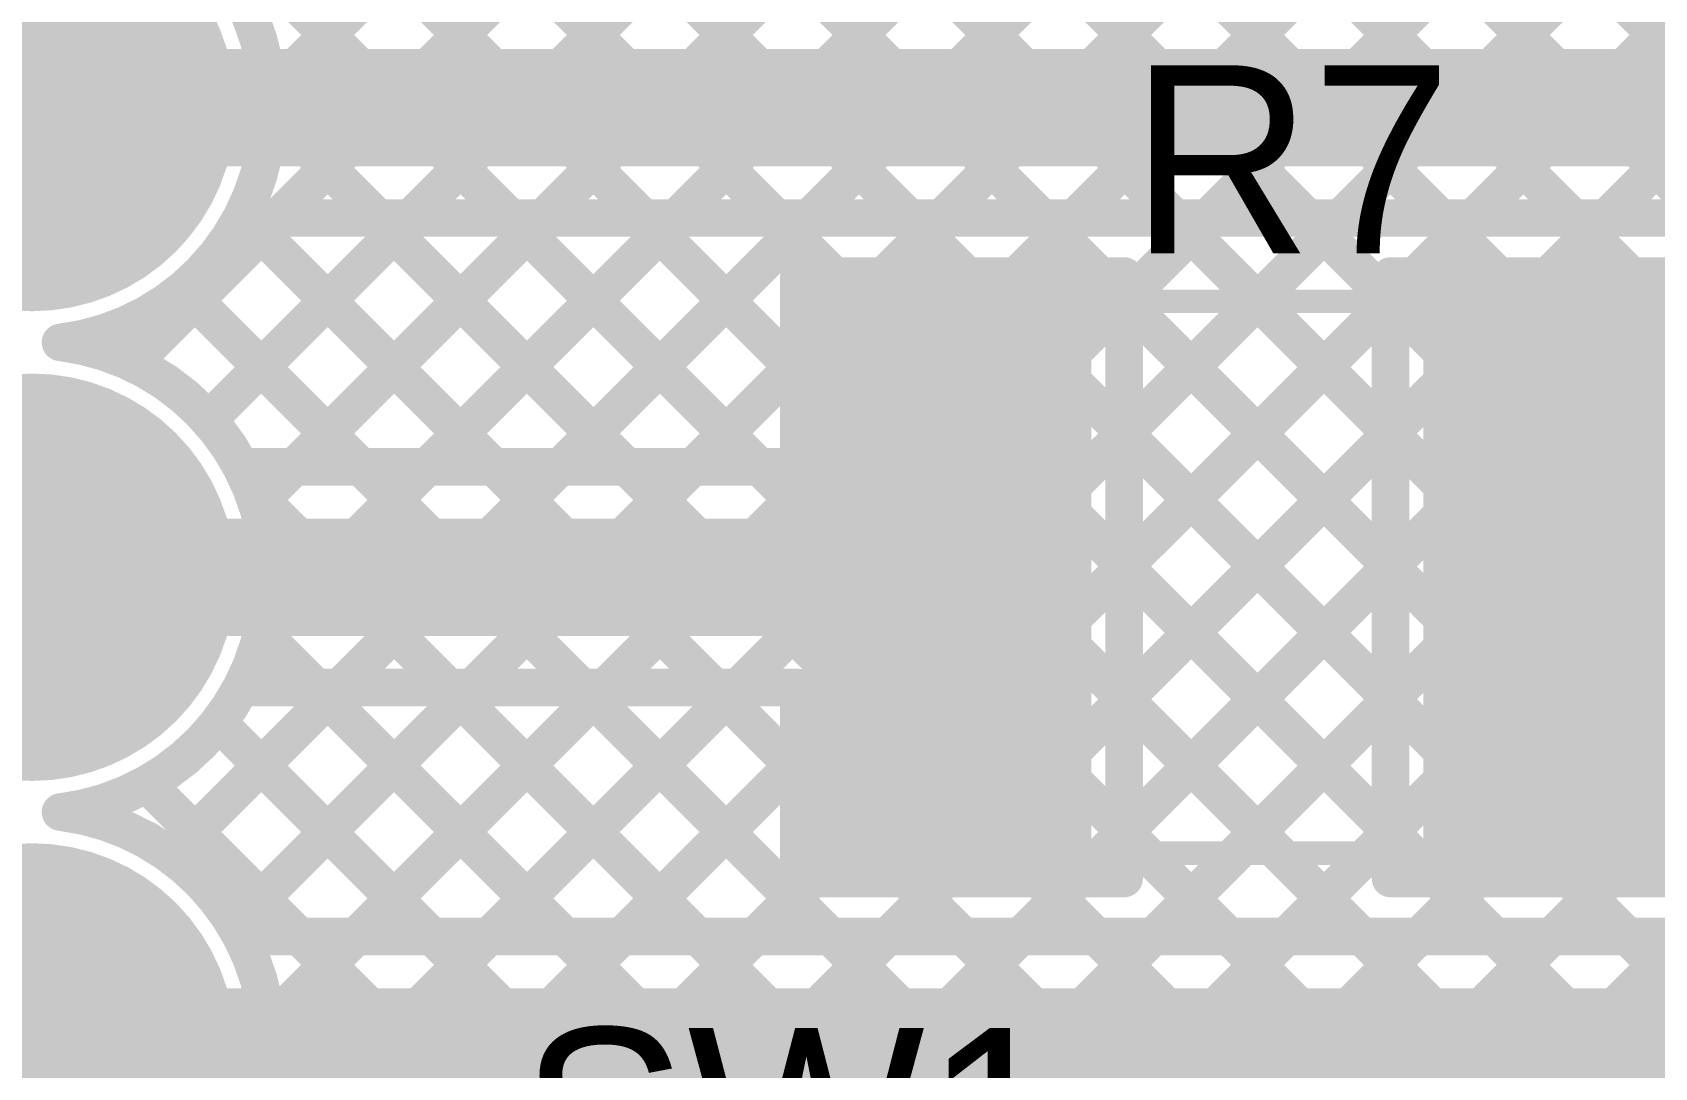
# Model space of a CAD drawing. Header units: millimetres. Extents: x 3.9 to 7.44, y 1.03 to 3.16.
# Drawn here: x 4.4202 to 4.7656, y 2.1136 to 2.334 of the extents above; entities that cross this region are included whole.
import ezdxf

# ---------------------------------------------------------------- set-up
doc = ezdxf.new("R2010")
doc.units = ezdxf.units.MM
doc.header["$MEASUREMENT"] = 0
for name, color, linetype in [('BottomLayer', 5, 'Continuous'), ('BottomSolder', 6, 'Continuous'), ('MultiLayer', 9, 'Continuous'), ('PadHoleLayer', 156, 'Continuous'), ('TopLayer', 1, 'Continuous'), ('TopOverlay', 2, 'Continuous'), ('TopPaste', 8, 'Continuous'), ('TopSolder', 216, 'Continuous')]:
    doc.layers.add(name, color=color, linetype=linetype)

# ---------------------------------------------------------------- blocks, each defined once
blk = doc.blocks.new('TS_1187A_C_G_B_8')
at = {"layer": 'TopLayer'}
for points in [[(-0.1378, 0.05906), (-0.09843, 0.05906), (-0.1378, 0.08858), (-0.09843, 0.08858)], [(0.09843, 0.05906), (0.1378, 0.05906), (0.09843, 0.08858), (0.1378, 0.08858)], [(-0.1378, -0.08858), (-0.09843, -0.08858), (-0.1378, -0.05906), (-0.09843, -0.05906)], [(0.09843, -0.08858), (0.1378, -0.08858), (0.09843, -0.05906), (0.1378, -0.05906)]]:
    blk.add_solid(points, dxfattribs=at)
at = {"layer": 'TopOverlay'}
for points, const_width in [([(-0.12517, 0.106, 1), (-0.13683, 0.106, 1)], 0.01), ([(-0.13933, 0.106, 1), (-0.13433, 0.106, 1)], 0.005), ([(-0.12767, 0.106, 1), (-0.12267, 0.106, 1)], 0.005), ([(-0.05425, 0.102, 1), (-0.05175, 0.102, 1)], 0.0025), ([(0.05275, 0.102, 1), (0.05525, 0.102, 1)], 0.0025), ([(0.03821, 0, 1), (-0.03821, 0, 1)], 0.005), ([(-0.10325, 0.035, 1), (-0.10075, 0.035, 1)], 0.0025), ([(0.10075, 0.035, 1), (0.10325, 0.035, 1)], 0.0025), ([(0.00985, 0, 1), (-0.00985, 0, 1)], 0.01969), ([(-0.01477, 0, 1), (-0.00493, 0, 1)], 0.00984), ([(0.00493, 0, 1), (0.01477, 0, 1)], 0.00984), ([(-0.03946, 0, 1), (-0.03696, 0, 1)], 0.0025), ([(0.03696, 0, 1), (0.03946, 0, 1)], 0.0025), ([(-0.10325, -0.034, 1), (-0.10075, -0.034, 1)], 0.0025), ([(0.10075, -0.034, 1), (0.10325, -0.034, 1)], 0.0025), ([(-0.05425, -0.102, 1), (-0.05175, -0.102, 1)], 0.0025), ([(0.05275, -0.102, 1), (0.05525, -0.102, 1)], 0.0025)]:
    blk.add_lwpolyline(points, format="xyb", close=True, dxfattribs=dict(at, const_width=const_width))
at = {"layer": 'TopOverlay', "const_width": 0.005}
for points in [[(0.054, 0.102), (-0.053, 0.102)], [(-0.102, 0.035), (-0.102, -0.034)], [(0.102, 0.035), (0.102, -0.034)], [(0.054, -0.102), (-0.053, -0.102)]]:
    blk.add_lwpolyline(points, dxfattribs=at)
at = {"layer": 'TopPaste'}
for points in [[(-0.1378, 0.05906), (-0.09843, 0.05906), (-0.1378, 0.08858), (-0.09843, 0.08858)], [(0.09843, 0.05906), (0.1378, 0.05906), (0.09843, 0.08858), (0.1378, 0.08858)], [(-0.1378, -0.08858), (-0.09843, -0.08858), (-0.1378, -0.05906), (-0.09843, -0.05906)], [(0.09843, -0.08858), (0.1378, -0.08858), (0.09843, -0.05906), (0.1378, -0.05906)]]:
    blk.add_solid(points, dxfattribs=at)
at = {"layer": 'TopSolder'}
for points in [[(-0.1418, 0.05506), (-0.09443, 0.05506), (-0.1418, 0.09258), (-0.09443, 0.09258)], [(0.09443, 0.05506), (0.1418, 0.05506), (0.09443, 0.09258), (0.1418, 0.09258)], [(-0.1418, -0.09258), (-0.09443, -0.09258), (-0.1418, -0.05506), (-0.09443, -0.05506)], [(0.09443, -0.09258), (0.1418, -0.09258), (0.09443, -0.05506), (0.1418, -0.05506)]]:
    blk.add_solid(points, dxfattribs=at)
blk = doc.blocks.new('RES_1210_48')
at = {"layer": 'TopLayer'}
for points in [[(-0.08661, -0.05315), (-0.03937, -0.05315), (-0.08661, 0.05315), (-0.03937, 0.05315)], [(0.03937, -0.05315), (0.08661, -0.05315), (0.03937, 0.05315), (0.08661, 0.05315)]]:
    blk.add_solid(points, dxfattribs=at)
at = {"layer": 'TopOverlay', "const_width": 0.005}
for points in [[(-0.09198, 0.05875), (0.09201, 0.05875)], [(-0.09198, -0.05875), (-0.09198, 0.05875)], [(0.09201, -0.05875), (0.09201, 0.05875)], [(-0.09198, -0.05875), (0.09201, -0.05875)]]:
    blk.add_lwpolyline(points, dxfattribs=at)
at = {"layer": 'TopOverlay', "const_width": 0.0025}
for points in [[(-0.09323, 0.05875, 1), (-0.09073, 0.05875, 1)], [(-0.09323, 0.05875, 1), (-0.09073, 0.05875, 1)], [(0.09076, 0.05875, 1), (0.09326, 0.05875, 1)], [(0.09076, 0.05875, 1), (0.09326, 0.05875, 1)], [(-0.09323, -0.05875, 1), (-0.09073, -0.05875, 1)], [(-0.09323, -0.05875, 1), (-0.09073, -0.05875, 1)], [(0.09076, -0.05875, 1), (0.09326, -0.05875, 1)], [(0.09076, -0.05875, 1), (0.09326, -0.05875, 1)]]:
    blk.add_lwpolyline(points, format="xyb", close=True, dxfattribs=at)
at = {"layer": 'TopPaste'}
for points in [[(-0.08661, -0.05315), (-0.03937, -0.05315), (-0.08661, 0.05315), (-0.03937, 0.05315)], [(0.03937, -0.05315), (0.08661, -0.05315), (0.03937, 0.05315), (0.08661, 0.05315)]]:
    blk.add_solid(points, dxfattribs=at)
at = {"layer": 'TopSolder'}
for points in [[(-0.09061, -0.05715), (-0.03537, -0.05715), (-0.09061, 0.05715), (-0.03537, 0.05715)], [(0.03537, -0.05715), (0.09061, -0.05715), (0.03537, 0.05715), (0.09061, 0.05715)]]:
    blk.add_solid(points, dxfattribs=at)
blk = doc.blocks.new('0705510042_59')
at = {"layer": 'BottomLayer', "const_width": 0.03937}
for points in [[(-0.04768, 0.45808, 1), (-0.00831, 0.45808, 1)], [(0.05232, 0.45808, 1), (0.09169, 0.45808, 1)], [(0.15232, 0.45808, 1), (0.19168, 0.45808, 1)]]:
    blk.add_lwpolyline(points, format="xyb", close=True, dxfattribs=at)
at = {"layer": 'BottomSolder', "const_width": 0.04337}
for points in [[(-0.04968, 0.45808, 1), (-0.00632, 0.45808, 1)], [(0.05031, 0.45808, 1), (0.09369, 0.45808, 1)], [(0.15032, 0.45808, 1), (0.19368, 0.45808, 1)]]:
    blk.add_lwpolyline(points, format="xyb", close=True, dxfattribs=at)
at = {"layer": 'MultiLayer', "const_width": 0.03937}
for points in [[(-0.04768, 0.45808, 1), (-0.00831, 0.45808, 1)], [(0.05232, 0.45808, 1), (0.09169, 0.45808, 1)], [(0.15232, 0.45808, 1), (0.19168, 0.45808, 1)]]:
    blk.add_lwpolyline(points, format="xyb", close=True, dxfattribs=at)
at = {"layer": 'PadHoleLayer', "const_width": 0.02146}
for points in [[(-0.03873, 0.45808, 1), (-0.01727, 0.45808, 1)], [(0.06127, 0.45808, 1), (0.08273, 0.45808, 1)], [(0.16127, 0.45808, 1), (0.18273, 0.45808, 1)]]:
    blk.add_lwpolyline(points, format="xyb", close=True, dxfattribs=at)
at = {"layer": 'TopLayer', "const_width": 0.03937}
for points in [[(-0.04768, 0.45808, 1), (-0.00831, 0.45808, 1)], [(0.05232, 0.45808, 1), (0.09169, 0.45808, 1)], [(0.15232, 0.45808, 1), (0.19168, 0.45808, 1)]]:
    blk.add_lwpolyline(points, format="xyb", close=True, dxfattribs=at)
at = {"layer": 'TopSolder', "const_width": 0.04337}
for points in [[(-0.04968, 0.45808, 1), (-0.00632, 0.45808, 1)], [(0.05031, 0.45808, 1), (0.09369, 0.45808, 1)], [(0.15032, 0.45808, 1), (0.19368, 0.45808, 1)]]:
    blk.add_lwpolyline(points, format="xyb", close=True, dxfattribs=at)

msp = doc.modelspace()

# ---------------------------------------------------------------- linework, layer by layer
at = {"layer": 'BottomLayer'}
for points, const_width in [([(4.47037, 2.32077), (5.03251, 2.88291)], 0.008), ([(4.44148, 2.2636), (5.04665, 2.86877)], 0.008), ([(4.45768, 2.25151), (5.0608, 2.85462)], 0.008), ([(4.46799, 2.23354), (5.07494, 2.84048)], 0.008), ([(4.46908, 2.20634), (5.08908, 2.82634)], 0.008), ([(4.44974, 2.15871), (5.10321, 2.81218)], 0.008), ([(4.46325, 2.14394), (5.11113, 2.79182)], 0.008), ([(4.48909, 2.1415), (5.11233, 2.76474)], 0.008), ([(4.51738, 2.1415), (5.11233, 2.73645)], 0.008), ([(4.54566, 2.1415), (5.11233, 2.70817)], 0.008), ([(4.57395, 2.1415), (5.11233, 2.67988)], 0.008), ([(4.60223, 2.1415), (5.11233, 2.6516)], 0.008), ([(4.46888, 2.63047), (4.88706, 2.21229)], 0.008), ([(4.63052, 2.1415), (5.10301, 2.614)], 0.008), ([(4.46814, 2.60293), (4.87292, 2.19815)], 0.008), ([(4.6588, 2.1415), (5.11031, 2.59301)], 0.008), ([(4.45797, 2.58481), (4.85878, 2.18401)], 0.008), ([(4.4419, 2.5726), (4.84463, 2.16987)], 0.008), ([(4.68708, 2.1415), (5.11233, 2.56675)], 0.008), ([(4.71537, 2.1415), (5.11233, 2.53846)], 0.008), ([(4.4704, 2.51582), (4.83049, 2.15573)], 0.008), ([(4.74365, 2.1415), (5.11233, 2.51018)], 0.008), ([(4.46421, 2.49372), (4.81635, 2.14158)], 0.008), ([(4.45123, 2.47842), (4.78815, 2.1415)], 0.008), ([(4.46807, 2.43329), (4.75986, 2.1415)], 0.008), ([(4.4686, 2.40448), (4.73158, 2.1415)], 0.008), ([(4.4589, 2.3859), (4.7033, 2.1415)], 0.008), ([(4.44324, 2.37327), (4.67501, 2.1415)], 0.008), ([(4.47045, 2.31778), (4.64673, 2.1415)], 0.008), ([(4.46491, 2.29503), (4.61844, 2.1415)], 0.008), ([(4.45234, 2.27932), (4.59016, 2.1415)], 0.008), ([(4.43383, 2.26954), (4.43849, 2.26489)], 0.008), ([(4.46696, 2.23641), (4.56187, 2.1415)], 0.008), ([(4.46902, 2.20607), (4.53359, 2.1415)], 0.008), ([(4.45979, 2.18701), (4.50531, 2.1415)], 0.008), ([(4.44455, 2.17397), (4.47702, 2.1415)], 0.008), ([(4.46463, 2.1415), (4.81627, 2.1415)], 0.008), ([(4.42008, 2.118), (4.826, 2.118)], 0.025)]:
    msp.add_lwpolyline(points, dxfattribs=dict(at, const_width=const_width))
at = {"layer": 'BottomLayer', "const_width": 0.008}
for points in [[(4.42617, 2.368, -0.379116), (4.47045, 2.318)], [(4.47045, 2.318, -0.379116), (4.42617, 2.268)], [(4.42617, 2.268, -0.379116), (4.47045, 2.218)], [(4.47045, 2.218, -0.379116), (4.42617, 2.168)], [(4.46463, 2.0945, -1.651843), (4.41398, 2.168)], [(4.42617, 2.168, -0.245808), (4.46463, 2.1415)]]:
    msp.add_lwpolyline(points, format="xyb", dxfattribs=at)
at = {"layer": 'BottomLayer'}
for points, const_width in [([(4.46837, 2.32077, 1), (4.47237, 2.32077, 1)], 0.004), ([(4.46845, 2.318, 1), (4.47245, 2.318, 1)], 0.004), ([(4.46845, 2.318, 1), (4.47245, 2.318, 1)], 0.004), ([(4.46845, 2.31778, 1), (4.47245, 2.31778, 1)], 0.004), ([(4.46291, 2.29503, 1), (4.46691, 2.29503, 1)], 0.004), ([(4.45034, 2.27932, 1), (4.45434, 2.27932, 1)], 0.004), ([(4.43183, 2.26954, 1), (4.43583, 2.26954, 1)], 0.004), ([(4.42417, 2.268, 1), (4.42817, 2.268, 1)], 0.004), ([(4.42417, 2.268, 1), (4.42817, 2.268, 1)], 0.004), ([(4.43649, 2.26489, 1), (4.44049, 2.26489, 1)], 0.004), ([(4.43948, 2.2636, 1), (4.44348, 2.2636, 1)], 0.004), ([(4.45568, 2.25151, 1), (4.45968, 2.25151, 1)], 0.004), ([(4.46496, 2.23641, 1), (4.46896, 2.23641, 1)], 0.004), ([(4.46599, 2.23354, 1), (4.46999, 2.23354, 1)], 0.004), ([(4.46845, 2.218, 1), (4.47245, 2.218, 1)], 0.004), ([(4.46845, 2.218, 1), (4.47245, 2.218, 1)], 0.004), ([(4.46702, 2.20607, 1), (4.47102, 2.20607, 1)], 0.004), ([(4.46708, 2.20634, 1), (4.47108, 2.20634, 1)], 0.004), ([(4.45779, 2.18701, 1), (4.46179, 2.18701, 1)], 0.004), ([(4.44255, 2.17397, 1), (4.44655, 2.17397, 1)], 0.004), ([(4.42417, 2.168, 1), (4.42817, 2.168, 1)], 0.004), ([(4.42417, 2.168, 1), (4.42817, 2.168, 1)], 0.004), ([(4.44774, 2.15871, 1), (4.45174, 2.15871, 1)], 0.004), ([(4.46125, 2.14394, 1), (4.46525, 2.14394, 1)], 0.004), ([(4.46263, 2.1415, 1), (4.46663, 2.1415, 1)], 0.004), ([(4.46263, 2.1415, 1), (4.46663, 2.1415, 1)], 0.004), ([(4.47502, 2.1415, 1), (4.47902, 2.1415, 1)], 0.004), ([(4.48709, 2.1415, 1), (4.49109, 2.1415, 1)], 0.004), ([(4.50331, 2.1415, 1), (4.50731, 2.1415, 1)], 0.004), ([(4.51538, 2.1415, 1), (4.51938, 2.1415, 1)], 0.004), ([(4.53159, 2.1415, 1), (4.53559, 2.1415, 1)], 0.004), ([(4.54366, 2.1415, 1), (4.54766, 2.1415, 1)], 0.004), ([(4.55987, 2.1415, 1), (4.56387, 2.1415, 1)], 0.004), ([(4.57195, 2.1415, 1), (4.57595, 2.1415, 1)], 0.004), ([(4.58816, 2.1415, 1), (4.59216, 2.1415, 1)], 0.004), ([(4.60023, 2.1415, 1), (4.60423, 2.1415, 1)], 0.004), ([(4.61644, 2.1415, 1), (4.62044, 2.1415, 1)], 0.004), ([(4.62852, 2.1415, 1), (4.63252, 2.1415, 1)], 0.004), ([(4.64473, 2.1415, 1), (4.64873, 2.1415, 1)], 0.004), ([(4.6568, 2.1415, 1), (4.6608, 2.1415, 1)], 0.004), ([(4.67301, 2.1415, 1), (4.67701, 2.1415, 1)], 0.004), ([(4.68508, 2.1415, 1), (4.68908, 2.1415, 1)], 0.004), ([(4.7013, 2.1415, 1), (4.7053, 2.1415, 1)], 0.004), ([(4.71337, 2.1415, 1), (4.71737, 2.1415, 1)], 0.004), ([(4.72958, 2.1415, 1), (4.73358, 2.1415, 1)], 0.004), ([(4.74165, 2.1415, 1), (4.74565, 2.1415, 1)], 0.004), ([(4.75786, 2.1415, 1), (4.76186, 2.1415, 1)], 0.004), ([(4.41383, 2.118, 1), (4.42633, 2.118, 1)], 0.0125)]:
    msp.add_lwpolyline(points, format="xyb", close=True, dxfattribs=dict(at, const_width=const_width))
at = {"layer": 'TopLayer'}
for points, const_width in [([(4.77, 2.318), (4.87, 2.418)], 0.025), ([(4.42008, 2.318), (4.77, 2.318)], 0.025), ([(4.44148, 2.2636), (4.47239, 2.2945)], 0.008), ([(4.45768, 2.25151), (4.50067, 2.2945)], 0.008), ([(4.46463, 2.2945), (4.77, 2.2945)], 0.008), ([(4.46544, 2.2945), (4.51844, 2.2415)], 0.008), ([(4.47596, 2.2415), (4.52896, 2.2945)], 0.008), ([(4.49373, 2.2945), (4.54673, 2.2415)], 0.008), ([(4.50424, 2.2415), (4.55724, 2.2945)], 0.008), ([(4.52201, 2.2945), (4.57501, 2.2415)], 0.008), ([(4.53253, 2.2415), (4.58553, 2.2945)], 0.008), ([(4.5503, 2.2945), (4.58339, 2.26141)], 0.008), ([(4.57858, 2.2945), (4.59093, 2.28215)], 0.008), ([(4.60146, 2.28215), (4.61381, 2.2945)], 0.008), ([(4.60686, 2.2945), (4.61921, 2.28215)], 0.008), ([(4.62974, 2.28215), (4.64209, 2.2945)], 0.008), ([(4.63515, 2.2945), (4.6475, 2.28215)], 0.008), ([(4.65263, 2.24847), (4.69866, 2.2945)], 0.008), ([(4.65263, 2.27675), (4.67038, 2.2945)], 0.008), ([(4.66343, 2.2945), (4.70937, 2.24856)], 0.008), ([(4.69172, 2.2945), (4.70937, 2.27685)], 0.008), ([(4.7146, 2.28215), (4.72695, 2.2945)], 0.008), ([(4.72, 2.2945), (4.73235, 2.28215)], 0.008), ([(4.74288, 2.28215), (4.75523, 2.2945)], 0.008), ([(4.74829, 2.2945), (4.76064, 2.28215)], 0.008), ([(4.45234, 2.27932), (4.49016, 2.2415)], 0.008), ([(4.58339, 2.28215), (4.65263, 2.28215)], 0.008), ([(4.58339, 2.2415), (4.58339, 2.28215)], 0.008), ([(4.6475, 2.28215), (4.65263, 2.27702)], 0.008), ([(4.65263, 2.15385), (4.65263, 2.28215)], 0.008), ([(4.70937, 2.28215), (4.77861, 2.28215)], 0.008), ([(4.70937, 2.27692), (4.7146, 2.28215)], 0.008), ([(4.70937, 2.15385), (4.70937, 2.28215)], 0.008), ([(4.65263, 2.27702), (4.70937, 2.22028)], 0.008), ([(4.65263, 2.22018), (4.70937, 2.27692)], 0.008), ([(4.43383, 2.26954), (4.43849, 2.26489)], 0.008), ([(4.56081, 2.2415), (4.58339, 2.26408)], 0.008), ([(4.65263, 2.24873), (4.70937, 2.19199)], 0.008), ([(4.65263, 2.1919), (4.70937, 2.24864)], 0.008), ([(4.46463, 2.2415), (4.58339, 2.2415)], 0.008), ([(4.42008, 2.218), (4.608, 2.218)], 0.025), ([(4.608, 2.218), (4.617, 2.209)], 0.02), ([(4.74399, 2.218), (4.782, 2.218)], 0.02), ([(4.65263, 2.22045), (4.70937, 2.16371)], 0.008), ([(4.65263, 2.16361), (4.70937, 2.22035)], 0.008), ([(4.75444, 2.124), (4.83341, 2.20297)], 0.008), ([(4.1571, 1.78122), (4.57038, 2.1945)], 0.008), ([(4.44974, 2.15871), (4.48553, 2.1945)], 0.008), ([(4.46325, 2.14394), (4.51381, 2.1945)], 0.008), ([(4.46463, 2.1945), (4.58339, 2.1945)], 0.008), ([(4.47023, 2.12264), (4.54209, 2.1945)], 0.008), ([(4.48059, 2.1945), (4.59309, 2.082)], 0.008), ([(4.50887, 2.1945), (4.6152, 2.08817)], 0.008), ([(4.53716, 2.1945), (4.6152, 2.11645)], 0.008), ([(4.56544, 2.1945), (4.58339, 2.17656)], 0.008), ([(4.58339, 2.15385), (4.58339, 2.1945)], 0.008), ([(4.64288, 2.12558), (4.70937, 2.19207)], 0.008), ([(4.65263, 2.19217), (4.7208, 2.124)], 0.008), ([(4.45979, 2.18701), (4.56481, 2.082)], 0.008), ([(3.93998, 1.53582), (4.58339, 2.17922)], 0.008), ([(4.44455, 2.17397), (4.53773, 2.08079)], 0.008), ([(4.65263, 2.16388), (4.69251, 2.124)], 0.008), ([(4.67117, 2.12558), (4.70937, 2.16379)], 0.008), ([(3.93998, 1.50754), (4.5863, 2.15385)], 0.008), ([(4.54244, 2.08171), (4.61458, 2.15385)], 0.008), ([(4.57102, 2.082), (4.64287, 2.15385)], 0.008), ([(4.58339, 2.15385), (4.65263, 2.15385)], 0.008), ([(4.60609, 2.15385), (4.63436, 2.12558)], 0.008), ([(4.63438, 2.15385), (4.66264, 2.12558)], 0.008), ([(4.69787, 2.124), (4.72772, 2.15385)], 0.008), ([(4.70937, 2.15385), (4.77861, 2.15385)], 0.008), ([(4.71923, 2.15385), (4.74908, 2.124)], 0.008), ([(4.72615, 2.124), (4.756, 2.15385)], 0.008), ([(4.74751, 2.15385), (4.77736, 2.124)], 0.008), ([(4.6152, 2.12558), (4.68257, 2.12558)], 0.008), ([(4.6152, 2.082), (4.6152, 2.12558)], 0.008), ([(4.68257, 2.124), (4.85143, 2.124)], 0.008), ([(4.64889, 2.09682), (4.64889, 2.12158)], 0.01), ([(4.47042, 2.11982), (4.52016, 2.07007)], 0.008)]:
    msp.add_lwpolyline(points, dxfattribs=dict(at, const_width=const_width))
for points, const_width in [([(4.41383, 2.318, 1), (4.42633, 2.318, 1)], 0.0125), ([(4.76375, 2.318, 1), (4.77625, 2.318, 1)], 0.0125), ([(4.76375, 2.318, 1), (4.77625, 2.318, 1)], 0.0125), ([(4.46263, 2.2945, 1), (4.46663, 2.2945, 1)], 0.004), ([(4.46263, 2.2945, 1), (4.46663, 2.2945, 1)], 0.004), ([(4.46344, 2.2945, 1), (4.46744, 2.2945, 1)], 0.004), ([(4.47039, 2.2945, 1), (4.47439, 2.2945, 1)], 0.004), ([(4.49173, 2.2945, 1), (4.49573, 2.2945, 1)], 0.004), ([(4.49867, 2.2945, 1), (4.50267, 2.2945, 1)], 0.004), ([(4.52001, 2.2945, 1), (4.52401, 2.2945, 1)], 0.004), ([(4.52696, 2.2945, 1), (4.53096, 2.2945, 1)], 0.004), ([(4.5483, 2.2945, 1), (4.5523, 2.2945, 1)], 0.004), ([(4.55524, 2.2945, 1), (4.55924, 2.2945, 1)], 0.004), ([(4.57658, 2.2945, 1), (4.58058, 2.2945, 1)], 0.004), ([(4.58353, 2.2945, 1), (4.58753, 2.2945, 1)], 0.004), ([(4.60486, 2.2945, 1), (4.60886, 2.2945, 1)], 0.004), ([(4.61181, 2.2945, 1), (4.61581, 2.2945, 1)], 0.004), ([(4.63315, 2.2945, 1), (4.63715, 2.2945, 1)], 0.004), ([(4.64009, 2.2945, 1), (4.64409, 2.2945, 1)], 0.004), ([(4.66143, 2.2945, 1), (4.66543, 2.2945, 1)], 0.004), ([(4.66838, 2.2945, 1), (4.67238, 2.2945, 1)], 0.004), ([(4.68972, 2.2945, 1), (4.69372, 2.2945, 1)], 0.004), ([(4.69666, 2.2945, 1), (4.70066, 2.2945, 1)], 0.004), ([(4.718, 2.2945, 1), (4.722, 2.2945, 1)], 0.004), ([(4.72495, 2.2945, 1), (4.72895, 2.2945, 1)], 0.004), ([(4.74629, 2.2945, 1), (4.75029, 2.2945, 1)], 0.004), ([(4.75323, 2.2945, 1), (4.75723, 2.2945, 1)], 0.004), ([(4.45034, 2.27932, 1), (4.45434, 2.27932, 1)], 0.004), ([(4.58139, 2.28215, 1), (4.58539, 2.28215, 1)], 0.004), ([(4.58139, 2.28215, 1), (4.58539, 2.28215, 1)], 0.004), ([(4.58893, 2.28215, 1), (4.59293, 2.28215, 1)], 0.004), ([(4.59946, 2.28215, 1), (4.60346, 2.28215, 1)], 0.004), ([(4.61721, 2.28215, 1), (4.62121, 2.28215, 1)], 0.004), ([(4.62774, 2.28215, 1), (4.63174, 2.28215, 1)], 0.004), ([(4.6455, 2.28215, 1), (4.6495, 2.28215, 1)], 0.004), ([(4.6455, 2.28215, 1), (4.6495, 2.28215, 1)], 0.004), ([(4.65063, 2.28215, 1), (4.65463, 2.28215, 1)], 0.004), ([(4.65063, 2.28215, 1), (4.65463, 2.28215, 1)], 0.004), ([(4.70737, 2.28215, 1), (4.71137, 2.28215, 1)], 0.004), ([(4.70737, 2.28215, 1), (4.71137, 2.28215, 1)], 0.004), ([(4.7126, 2.28215, 1), (4.7166, 2.28215, 1)], 0.004), ([(4.7126, 2.28215, 1), (4.7166, 2.28215, 1)], 0.004), ([(4.73035, 2.28215, 1), (4.73435, 2.28215, 1)], 0.004), ([(4.74088, 2.28215, 1), (4.74488, 2.28215, 1)], 0.004), ([(4.75864, 2.28215, 1), (4.76264, 2.28215, 1)], 0.004), ([(4.65063, 2.27702, 1), (4.65463, 2.27702, 1)], 0.004), ([(4.65063, 2.27702, 1), (4.65463, 2.27702, 1)], 0.004), ([(4.65063, 2.27675, 1), (4.65463, 2.27675, 1)], 0.004), ([(4.70737, 2.27692, 1), (4.71137, 2.27692, 1)], 0.004), ([(4.70737, 2.27692, 1), (4.71137, 2.27692, 1)], 0.004), ([(4.70737, 2.27685, 1), (4.71137, 2.27685, 1)], 0.004), ([(4.43183, 2.26954, 1), (4.43583, 2.26954, 1)], 0.004), ([(4.42417, 2.268, 1), (4.42817, 2.268, 1)], 0.004), ([(4.42417, 2.268, 1), (4.42817, 2.268, 1)], 0.004), ([(4.43649, 2.26489, 1), (4.44049, 2.26489, 1)], 0.004), ([(4.43948, 2.2636, 1), (4.44348, 2.2636, 1)], 0.004), ([(4.58139, 2.26408, 1), (4.58539, 2.26408, 1)], 0.004), ([(4.58139, 2.26141, 1), (4.58539, 2.26141, 1)], 0.004), ([(4.45568, 2.25151, 1), (4.45968, 2.25151, 1)], 0.004), ([(4.65063, 2.24873, 1), (4.65463, 2.24873, 1)], 0.004), ([(4.65063, 2.24847, 1), (4.65463, 2.24847, 1)], 0.004), ([(4.70737, 2.24864, 1), (4.71137, 2.24864, 1)], 0.004), ([(4.70737, 2.24856, 1), (4.71137, 2.24856, 1)], 0.004), ([(4.46263, 2.2415, 1), (4.46663, 2.2415, 1)], 0.004), ([(4.46263, 2.2415, 1), (4.46663, 2.2415, 1)], 0.004), ([(4.47396, 2.2415, 1), (4.47796, 2.2415, 1)], 0.004), ([(4.48816, 2.2415, 1), (4.49216, 2.2415, 1)], 0.004), ([(4.50224, 2.2415, 1), (4.50624, 2.2415, 1)], 0.004), ([(4.51644, 2.2415, 1), (4.52044, 2.2415, 1)], 0.004), ([(4.53053, 2.2415, 1), (4.53453, 2.2415, 1)], 0.004), ([(4.54473, 2.2415, 1), (4.54873, 2.2415, 1)], 0.004), ([(4.55881, 2.2415, 1), (4.56281, 2.2415, 1)], 0.004), ([(4.57301, 2.2415, 1), (4.57701, 2.2415, 1)], 0.004), ([(4.58139, 2.2415, 1), (4.58539, 2.2415, 1)], 0.004), ([(4.58139, 2.2415, 1), (4.58539, 2.2415, 1)], 0.004), ([(4.41383, 2.218, 1), (4.42633, 2.218, 1)], 0.0125), ([(4.60175, 2.218, 1), (4.61425, 2.218, 1)], 0.0125), ([(4.603, 2.218, 1), (4.613, 2.218, 1)], 0.01), ([(4.73899, 2.218, 1), (4.74899, 2.218, 1)], 0.01), ([(4.65063, 2.22045, 1), (4.65463, 2.22045, 1)], 0.004), ([(4.70737, 2.22035, 1), (4.71137, 2.22035, 1)], 0.004), ([(4.70737, 2.22028, 1), (4.71137, 2.22028, 1)], 0.004), ([(4.65063, 2.22018, 1), (4.65463, 2.22018, 1)], 0.004), ([(4.612, 2.209, 1), (4.622, 2.209, 1)], 0.01), ([(4.46263, 2.1945, 1), (4.46663, 2.1945, 1)], 0.004), ([(4.46263, 2.1945, 1), (4.46663, 2.1945, 1)], 0.004), ([(4.47859, 2.1945, 1), (4.48259, 2.1945, 1)], 0.004), ([(4.48353, 2.1945, 1), (4.48753, 2.1945, 1)], 0.004), ([(4.50687, 2.1945, 1), (4.51087, 2.1945, 1)], 0.004), ([(4.51181, 2.1945, 1), (4.51581, 2.1945, 1)], 0.004), ([(4.53516, 2.1945, 1), (4.53916, 2.1945, 1)], 0.004), ([(4.54009, 2.1945, 1), (4.54409, 2.1945, 1)], 0.004), ([(4.56344, 2.1945, 1), (4.56744, 2.1945, 1)], 0.004), ([(4.56838, 2.1945, 1), (4.57238, 2.1945, 1)], 0.004), ([(4.58139, 2.1945, 1), (4.58539, 2.1945, 1)], 0.004), ([(4.58139, 2.1945, 1), (4.58539, 2.1945, 1)], 0.004), ([(4.65063, 2.19217, 1), (4.65463, 2.19217, 1)], 0.004), ([(4.65063, 2.1919, 1), (4.65463, 2.1919, 1)], 0.004), ([(4.70737, 2.19207, 1), (4.71137, 2.19207, 1)], 0.004), ([(4.70737, 2.19199, 1), (4.71137, 2.19199, 1)], 0.004), ([(4.45779, 2.18701, 1), (4.46179, 2.18701, 1)], 0.004), ([(4.58139, 2.17922, 1), (4.58539, 2.17922, 1)], 0.004), ([(4.58139, 2.17656, 1), (4.58539, 2.17656, 1)], 0.004), ([(4.44255, 2.17397, 1), (4.44655, 2.17397, 1)], 0.004), ([(4.42417, 2.168, 1), (4.42817, 2.168, 1)], 0.004), ([(4.42417, 2.168, 1), (4.42817, 2.168, 1)], 0.004), ([(4.65063, 2.16388, 1), (4.65463, 2.16388, 1)], 0.004), ([(4.65063, 2.16361, 1), (4.65463, 2.16361, 1)], 0.004), ([(4.70737, 2.16379, 1), (4.71137, 2.16379, 1)], 0.004), ([(4.70737, 2.16371, 1), (4.71137, 2.16371, 1)], 0.004), ([(4.44774, 2.15871, 1), (4.45174, 2.15871, 1)], 0.004), ([(4.58139, 2.15385, 1), (4.58539, 2.15385, 1)], 0.004), ([(4.58139, 2.15385, 1), (4.58539, 2.15385, 1)], 0.004), ([(4.5843, 2.15385, 1), (4.5883, 2.15385, 1)], 0.004), ([(4.60409, 2.15385, 1), (4.60809, 2.15385, 1)], 0.004), ([(4.61258, 2.15385, 1), (4.61658, 2.15385, 1)], 0.004), ([(4.63238, 2.15385, 1), (4.63638, 2.15385, 1)], 0.004), ([(4.64087, 2.15385, 1), (4.64487, 2.15385, 1)], 0.004), ([(4.65063, 2.15385, 1), (4.65463, 2.15385, 1)], 0.004), ([(4.65063, 2.15385, 1), (4.65463, 2.15385, 1)], 0.004), ([(4.70737, 2.15385, 1), (4.71137, 2.15385, 1)], 0.004), ([(4.70737, 2.15385, 1), (4.71137, 2.15385, 1)], 0.004), ([(4.71723, 2.15385, 1), (4.72123, 2.15385, 1)], 0.004), ([(4.72572, 2.15385, 1), (4.72972, 2.15385, 1)], 0.004), ([(4.74551, 2.15385, 1), (4.74951, 2.15385, 1)], 0.004), ([(4.754, 2.15385, 1), (4.758, 2.15385, 1)], 0.004), ([(4.46125, 2.14394, 1), (4.46525, 2.14394, 1)], 0.004), ([(4.6132, 2.12558, 1), (4.6172, 2.12558, 1)], 0.004), ([(4.6132, 2.12558, 1), (4.6172, 2.12558, 1)], 0.004), ([(4.63236, 2.12558, 1), (4.63636, 2.12558, 1)], 0.004), ([(4.64088, 2.12558, 1), (4.64488, 2.12558, 1)], 0.004), ([(4.66064, 2.12558, 1), (4.66464, 2.12558, 1)], 0.004), ([(4.66917, 2.12558, 1), (4.67317, 2.12558, 1)], 0.004), ([(4.68057, 2.12558, 1), (4.68457, 2.12558, 1)], 0.004), ([(4.68057, 2.124, 1), (4.68457, 2.124, 1)], 0.004), ([(4.69051, 2.124, 1), (4.69451, 2.124, 1)], 0.004), ([(4.69587, 2.124, 1), (4.69987, 2.124, 1)], 0.004), ([(4.7188, 2.124, 1), (4.7228, 2.124, 1)], 0.004), ([(4.72415, 2.124, 1), (4.72815, 2.124, 1)], 0.004), ([(4.74708, 2.124, 1), (4.75108, 2.124, 1)], 0.004), ([(4.75244, 2.124, 1), (4.75644, 2.124, 1)], 0.004), ([(4.46823, 2.12264, 1), (4.47223, 2.12264, 1)], 0.004), ([(4.64639, 2.12158, 1), (4.65139, 2.12158, 1)], 0.005), ([(4.46842, 2.11982, 1), (4.47242, 2.11982, 1)], 0.004), ([(4.46845, 2.118, 1), (4.47245, 2.118, 1)], 0.004), ([(4.46845, 2.118, 1), (4.47245, 2.118, 1)], 0.004), ([(4.6132, 2.11645, 1), (4.6172, 2.11645, 1)], 0.004)]:
    msp.add_lwpolyline(points, format="xyb", close=True, dxfattribs=dict(at, const_width=const_width))
at = {"layer": 'TopLayer', "const_width": 0.008}
for points in [[(4.46463, 2.2945, -0.245808), (4.42617, 2.268)], [(4.42617, 2.268, -0.245808), (4.46463, 2.2415)], [(4.46463, 2.1945, -0.245808), (4.42617, 2.168)], [(4.47045, 2.118, -2.221215), (4.41398, 2.168)], [(4.42617, 2.168, -0.379116), (4.47045, 2.118)]]:
    msp.add_lwpolyline(points, format="xyb", dxfattribs=at)

# ---------------------------------------------------------------- block references
for name, p, rotation in [('0705510042_59', (3.962, 2.29), 270), ('RES_1210_48', (4.681, 2.218), 360), ('TS_1187A_C_G_B_8', (4.767, 2.023), 180)]:
    msp.add_blockref(name, p, dxfattribs=dict(rotation=rotation))

# ---------------------------------------------------------------- texts
at = {"layer": 'TopOverlay'}
for s, p in [('R7', (4.65398, 2.287)), ('SW1', (4.524, 2.082))]:
    msp.add_text(s, height=0.04, dxfattribs=at).set_placement(p)

doc.saveas('drawing.dxf')
